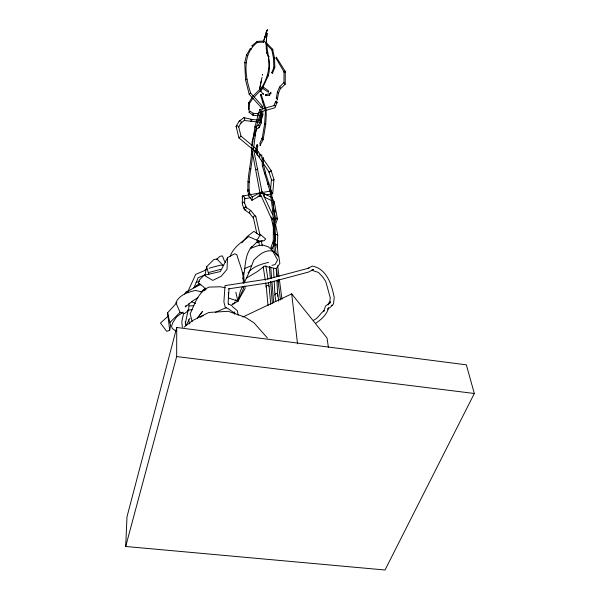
<?xml version="1.0" encoding="UTF-8"?>
<svg xmlns="http://www.w3.org/2000/svg" width="600" height="600" viewBox="0 0 600 600"><rect width="100%" height="100%" fill="white"/><g stroke="black" fill="none" stroke-linecap="round" stroke-linejoin="round"><path stroke-width="0.9" d="M252.33 199.62L251.947 200.31L248.678 195.907L249.33 193.215L252.218 197.077L251.947 200.31L259.305 196.14L261.735 196.53M125.685 546.472L176.663 356.565L176.738 327.48L466.342 364.837L474.315 393.48L385.028 570L125.685 546.472L126.998 516.78L176.738 327.48M276.27 254.962L274.702 242.55L274.748 226.74L274.132 225.442L273.368 226.163L273.285 242.722L274.44 252.21M265.47 111L260.438 94.852L261.142 94.387L266.423 110.535L265.47 110.663L264.645 123.817L262.103 138.833L262.215 138.172L263.138 139.642L260.01 145.433M284.64 70.965L285.255 71.415L285.233 84.157L284.288 83.655L283.957 82.44L284.055 71.558L284.317 72.375L285.06 72.285L285.255 71.415L276.27 57.15L276.067 58.312L284.317 72.375M245.978 209.782L244.44 209.692L244.11 207.87L245.438 206.827L246.593 208.013L244.612 203.183L244.77 197.745L243.653 196.05L242.317 196.095L242.385 204.57L244.44 209.692L249.772 213.45L253.553 218.317L256.89 233.73M248.782 103.343L248.722 102.757L248.452 110.032L249.188 109.02L249.42 103.567L248.722 102.757L252.36 97.028M243.15 283.147C244.208 272.43 239.385 264.51 236.865 254.625L234.608 253.8L227.55 257.595L227.032 269.362L221.197 276.24L212.805 280.403L204.157 275.25L200.685 278.572L199.132 280.35L198.51 283.418L203.04 286.44L205.987 289.673M189 303.615L188.61 310.545L184.485 313.515L180.113 312.368L175.89 302.737C179.093 294.96 188.085 291.968 195.667 290.43L201.862 291.96M274.987 240.458L274.665 245.97L275.632 243.983L277.237 245.123L278.295 256.853M275.093 238.62L275.25 235.868L274.507 232.327M249.33 193.215L249.728 193.92C247.245 179.993 252.525 165.757 252.585 151.688M229.035 288.577L228.12 302.76L228.472 304.335M251.678 148.095C251.67 164.04 245.73 180.15 248.678 195.907M251.873 145.47L252.202 141.488L254.625 131.483M262.035 89.085L261.705 87.525C267.382 78.375 270.218 67.995 268.403 57.248C264.9 49.838 266.392 41.168 266.933 33.24L267.248 33.293C264.157 47.707 272.4 61.432 268.267 75.742L262.035 89.085L254.31 96.87M263.228 159.067L263.332 157.905L262.657 157.665L262.14 158.685L262.335 165.817L270.3 192.263L272.775 211.26L273.885 234.54M270.502 190.192L271.425 179.648L268.853 171.615L269.228 172.192L270.593 171.488L271.058 170.468L263.325 159.067M266.25 194.85L272.707 193.695L273.938 179.483L271.058 170.468M234.42 302.782L235.02 302.025M280.575 88.088L278.543 93.105L277.132 100.118M243.067 273.938L243.24 272.37M271.538 217.087L271.373 218.483L273.952 229.68M260.032 193.343L261.12 193.718L262.087 192.345L253.522 148.92L256.312 127.215L261.112 110.828L260.49 109.507L259.748 109.672L254.978 126.51L251.737 148.755L260.032 193.343L271.373 218.483L272.707 219.038L273.42 217.875M261.983 77.445L259.575 89.198L261.27 80.94M260.212 90.765L263.303 94.065M264.577 172.995L264.457 173.828L265.538 172.703L263.535 165.172L263.332 157.905M263.632 40.53C265.875 36.915 269.79 19.492 263.775 40.807M262.92 88.448L262.77 86.745L262.403 87.293M276.675 57.39L276.067 58.312M231.225 305.46L237.862 301.08L238.147 299.362M188.197 309.668L185.37 323.317L185.303 321.495M253.132 113.265L252.998 115.275L257.782 115.823L257.767 113.52L253.335 113.392L249.345 110.677L249.105 112.312L252.998 115.275L253.252 114.637M168.375 315.93L160.477 323.04L166.68 331.335L169.695 330.322L170.595 325.455L167.595 312.788L176.895 302.64M266.1 32.422L266.288 32.805M264.645 123.817L265.718 124.312L263.138 139.642L262.673 139.74M183.66 313.222L181.815 321.555L182.325 327.368M252.053 45.705L252.72 46.5L251.895 45.848L257.212 41.385L257.272 42.465C241.642 54.225 245.123 76.898 250.702 93.135L262.642 106.455L262.725 109.245M204.998 274.913L206.685 266.715L213.803 259.59L216.938 258.945L223.08 265.447M265.778 95.64L265.8 94.575L269.595 93.795L269.85 94.492L269.685 95.175L265.778 95.64L265.8 94.575M270.457 191.512L270.3 192.263L271.447 191.333L265.245 172.305M273.923 203.888L274.298 202.185L271.98 197.535M256.478 152.1L257.737 146.58L257.707 145.208L257.077 144.465L255.3 151.515L255.772 152.602M261.218 107.475L249.21 94.267L245.528 79.733L244.74 62.573L246.51 55.057L250.433 48.345L251.34 48.945L250.433 48.345M254.745 136.26L256.433 129.285L256.29 127.725M242.798 278.925C246.09 267.983 243.84 255.66 252.03 246.48M228.3 292.567L228.63 298.072L237.862 301.08L240.368 291.082L242.565 286.388M273.038 202.702L273.75 201.45L274.298 202.185L277.433 218.947L274.358 228.255M260.805 123.023L261.51 122.475L261.72 114.405L261.728 112.718L261.03 112.545L260.377 121.755L260.812 120.427L261.517 120.87L261.51 122.475L259.215 127.523L255.945 129.465M259.62 119.873L260.64 116.333M261.368 119.708L262.875 114.825L262.77 111.105M234.57 302.625L235.042 302.28M255.3 151.515L255.72 150.337L256.447 150.697L258.03 153.413L257.355 153.142L257.002 154.455L257.46 155.528M261.112 110.828L260.76 111.81L274.928 107.797L277.087 102.36L276.472 101.1L275.572 101.46L273.99 105.6L259.748 109.672M271.8 249.472L273.907 243.968M274.522 242.333L275.438 239.88L274.035 211.05L271.17 190.942M273.45 240.75L270.825 247.718L271.462 247.778L272.07 248.865M263.625 41.04L263.625 42.098L257.017 42.45L257.212 41.385L263.625 41.04L266.4 42.907L272.67 49.275L274.5 58.028L274.83 67.425L272.543 73.095L272.153 72.998L271.77 72.683L274.095 66.93M262.553 115.665L262.875 114.825L262.005 114.142L261.142 114.555M230.243 256.207C233.257 247.417 241.665 241.987 248.737 236.58L258.608 240.968L263.933 240.84L265.688 238.972L260.1 234.188L258.555 237.96L256.733 240.007M256.058 127.845L256.312 127.215L255.645 126.382L254.978 126.51L255.24 127.41M194.235 287.183L198.142 277.718L205.567 274.597M235.59 299.835L237.862 301.08L239.347 297.645M274.65 229.575L274.89 229.028L274.252 228.788M235.845 292.282L237.862 301.08L243.465 288.645L243.36 286.808M276.57 103.493L277.087 102.36M275.197 240.413L275.438 239.88L274.763 239.01M238.642 127.073L241.462 121.942L240.442 120.585L239.175 121.155L236.115 126.33L238.86 137.805L252.308 149.032M255.72 126.938L258.697 125.062L260.812 120.427M262.215 138.172L259.822 143.28L260.46 145.395M244.028 283.26L249.127 272.392L253.822 260.048C258.75 255.248 265.163 249.188 272.685 251.183L277.605 259.995L275.175 264.465L271.913 265.395M187.74 291.87L195.728 274.335L203.917 270.877L206.595 269.123M186.105 325.222L189.998 318.225M237.78 300.9L238.395 300.353L237.93 300.87M240.817 123.352L244.2 120.48L244.905 119.032L244.005 117.608L239.175 121.155M227.55 257.595L220.373 271.567L204.157 275.25M275.812 301.433L274.92 295.072L275.925 293.243L277.688 293.955L278.737 301.237M330.233 302.49L329.603 303.623L330.248 297.772L325.785 281.565L322.845 277.125L318.428 272.423L311.625 270.173L313.433 269.52L308.543 272.055L268.058 282.877L228.465 288.862M237.862 301.08L245.093 288.502L244.822 286.013M186.097 305.445L185.22 306.96L193.118 300.593L197.917 297.675M332.01 305.077L331.118 306.593L327.743 309.157L328.485 307.77C327.15 314.79 320.918 319.642 315.465 323.528M263.407 165.375L262.335 165.817M275.25 235.868L276.165 234.45L277.77 235.05L277.267 247.815L277.237 245.123M184.74 294.075L186.053 292.103L200.917 284.288M253.2 97.927L249.218 103.845M273.847 219.825L274.095 219.458L273.472 219.263L272.835 219.51L273.067 219.855M248.385 109.35L248.835 108.72L249.188 109.02M197.7 317.978L202.538 311.362L197.445 317.985M273.285 242.722L274.065 241.733L274.702 242.55M249.105 112.312L249.487 111.855M241.763 242.933L247.103 236.655L253.853 231.36L259.763 235.388M273 211.02L274.035 211.05M170.115 322.298L180.142 312.27M283.957 82.44L279.532 87.12L277.388 92.055L276.285 98.453L277.058 98.19L277.582 99.218M262.155 156.735L261.51 157.41L261.038 156.292L261.39 154.935L262.08 155.212M258.495 240.638L250.657 248.123M273.938 179.483L273.337 180.083L271.778 180.18L271.425 179.648M216.382 259.718L219.855 256.32L222.45 255.915L224.438 261.038L225.585 262.5M252.81 96.315L259.8 89.407M261.142 94.387L260.438 94.852M250.702 93.135L249.195 94.095M285.233 84.157L280.515 88.71L279.532 87.12L279.968 87.105M200.572 317.295L201.892 316.065L203.618 315.615M247.972 272.827C253.17 266.505 260.955 264.195 268.56 262.365M272.82 49.733L271.89 49.965L265.83 43.763L266.212 43.905L266.4 42.907M263.1 102.42L263.52 101.512M270.337 92.67L270.772 92.302L271.103 92.948L270.877 93.727L270.405 93.547M200.97 292.013L205.718 288.03M260.115 235.935L255.87 216.772L250.778 210.532L249.472 211.62L249.772 213.45M257.85 168.945L256.882 169.733L255.915 169.56M263.243 93.525L263.13 94.56M184.087 327.165L192.69 320.505L208.845 312.465L228.218 311.28L245.333 317.288L254.032 322.882L267.353 337.92M269.595 93.795L269.685 95.175M183.038 312.12L176.64 316.845L172.837 322.485L171.532 326.28L172.297 328.5L175.95 331.147M260.895 107.273L262.642 106.455M236.618 127.597L236.115 126.33L237.397 125.767L238.688 126.683L240.952 136.102L239.07 137.828M246.63 277.972L257.498 271.493L264.353 266.138L276.195 268.688L279.84 263.4L278.843 256.493L268.335 246.833L262.83 245.032L257.303 245.873L250.132 248.535M232.178 304.163L233.625 303.24M242.093 202.86L243.472 202.005L244.612 203.183M193.433 287.745L199.778 283.837M194.257 287.25L199.845 283.815M307.305 268.65L312.322 266.077C326.865 268.718 331.928 285.06 334.23 297.608L333.51 303.63L332.565 305.325L331.275 305.565M271.77 72.683L272.543 73.095M252.218 197.077L259.35 193.005L264.42 193.8L271.14 197.123M313.65 320.228C318.248 318.285 320.168 313.327 324.188 310.53L323.49 311.752L325.575 306.038L329.085 303.33L328.192 304.845L329.25 302.212L330.548 301.928M244.2 268.755L251.355 265.657M259.365 120.757L260.175 120.368L260.865 121.335M250.365 119.767L251.31 119.325L260.175 120.368M242.805 317.032L291.683 293.865L327.03 338.017L328.388 347.25M278.31 93.203L277.388 92.055L277.597 92.558M215.542 312.233L226.522 307.493M258.645 127.755L259.215 127.523L259.245 125.858L258.697 125.062M268.028 305.767L266.212 285.892L267.877 285.21L269.062 286.29L270.765 304.35M196.215 282.51L199.62 281.168M275.235 212.655L274.447 212.933L275.933 219.517M262.298 240.907L258.038 242.415L256.2 242.108M208.965 268.23L220.05 265.245L223.702 265.298M208.785 272.505L220.673 269.332M308.947 268.11L267.99 278.978L225.03 285.623L223.897 301.957L225.285 307.485L228.3 308.737L234.795 313.335L234.42 311.925L234.728 314.228M235.072 302.317L234.945 302.175M272.67 49.275L271.89 49.965L273.442 58.028L273.87 67.17L274.688 67.088M273.99 105.6L274.822 105.405L275.4 106.77M244.118 198.833L250.575 197.67M257.955 196.343L260.715 195.847M260.452 192.855L242.317 196.095L242.603 197.805M262.267 192.532L270.428 191.078M187.8 310.207L192.188 309.653M273.428 244.14L274.305 244.035M258.772 112.792L261.03 112.545M259.56 115.417L261.015 115.275M245.528 79.733L246.9 79.38L246.337 79.282M189.292 305.933L193.897 305.685M248.243 191.093L247.53 191.108L247.627 190.05L248.4 189.39L248.782 190.028M252.375 154.485L251.22 154.23L251.917 154.35M203.835 289.92L205.335 290.048M260.475 122.325L244.2 120.48M176.663 356.565L474.315 393.48M253.522 148.92L251.737 148.755L252.24 148.868M225.255 287.73L220.215 286.77L208.95 287.108C198.195 291.945 194.647 303.99 190.155 313.897L192.188 321.555M247.522 55.627L246.51 55.057L247.11 55.32M244.005 117.608L251.31 119.325L251.917 120.42L251.355 121.545L250.395 121.14M186.053 292.103L188.715 292.74M202.808 290.295L204.615 290.745M265.29 124.2L265.718 124.312L266.257 114.855L266.055 110.377M252.202 141.488L252.907 141.735M257.767 113.52L258.21 113.677M263.243 41.963L263.625 42.098M260.07 154.905L259.388 154.635L259.065 155.977L259.553 157.087M228.24 304.05L230.895 305.13M191.385 301.673L195.653 303.48M271.56 200.647L264.165 196.92L264.42 193.8L264.765 194.385M245.52 62.602L246.038 62.873L244.74 62.573M262.493 88.343L268.59 92.325L268.485 90.81L262.77 86.745M245.438 206.827L250.778 210.532M276.615 254.138L278.28 255.435M240.952 136.102L252.353 145.613M253.778 146.805L256.627 149.183L260.752 155.265M253.725 150.218L255.135 151.403L269.228 172.192M232.147 306.27L237.315 310.718L238.11 315.135M250.447 168.57L250.875 168.96L249.75 168.428M255.87 216.772L254.782 215.632L253.343 216.585L253.553 218.317M270.817 191.197L272.707 193.695M275.64 211.103L275.093 210.428L274.358 211.56L274.447 212.933L273.15 204.21M268.252 75.817L267.653 74.963L268.267 75.742M277.433 218.947L276.78 217.8L275.962 218.663L273.368 226.163L273.51 227.895M273.615 229.185L273.862 229.673M272.722 214.822L261.593 191.13L262.087 192.345M261.705 87.525L261.915 87.983M259.605 193.575L259.35 193.005L259.305 196.14M262.14 158.685L262.493 159.547M188.385 319.733L189.855 323.918M256.725 145.38L257.13 146.685M269.58 267.442L269.347 266.692L270.337 278.603M206.685 266.715L208.837 274.702M273.99 218.167L275.062 222.548M261.308 241.327L262.312 245.873M258.63 241.748L259.418 245.37M275.49 224.303L277.77 235.05M265.837 265.702L267.945 279.135M268.5 282.712L269.062 286.29M263.235 266.94L265.282 280.298M265.688 282.96L266.37 287.4L266.212 285.892M281.962 299.303L279.457 280.11L278.85 279.69L278.032 280.763L280.478 299.97M277.627 265.702L279 276.502M276.457 268.358L277.462 276.45M277.913 280.043L278.138 281.843M167.595 312.788L169.695 330.322M291.683 293.865L297.532 343.86M243.638 275.347L244.358 281.865M185.385 322.267L185.7 325.343M270.69 266.918L271.673 278.535M271.972 282.112L273.712 302.79M270.562 281.355L272.377 303.202M276.225 268.44L276.697 276.638M276.907 280.282L277.77 296.22M273.495 268.245L273.99 277.5M274.185 281.197L274.92 295.072M275.572 101.46L275.632 102.938M267.66 183.06L267.608 184.118L268.23 184.05L268.673 182.947L268.32 182.34L267.66 183.06M260.235 88.927L260.13 89.738L259.635 89.707L259.793 88.403L260.235 88.927M268.942 56.52L268.403 57.248L268.942 56.52M265.013 36.39L265.118 36.87L265.013 36.39M269.528 68.198L268.785 68.347L269.528 68.198M262.478 74.535L262.575 74.992L262.478 74.535M267.285 30L267.308 30.66L267.285 30M261.03 90.892L260.377 91.703L260.655 90.585L261.03 90.892M267.293 30.082L267.315 30.682L267.293 30.082M267.233 52.245L266.678 52.95L267.233 52.245M273.69 57.562L273.442 58.028L273.945 58.312L274.5 58.028L273.69 57.562M266.303 40.883L266.303 40.883M249.278 182.055L248.115 181.718L249.278 182.055"/></g></svg>
